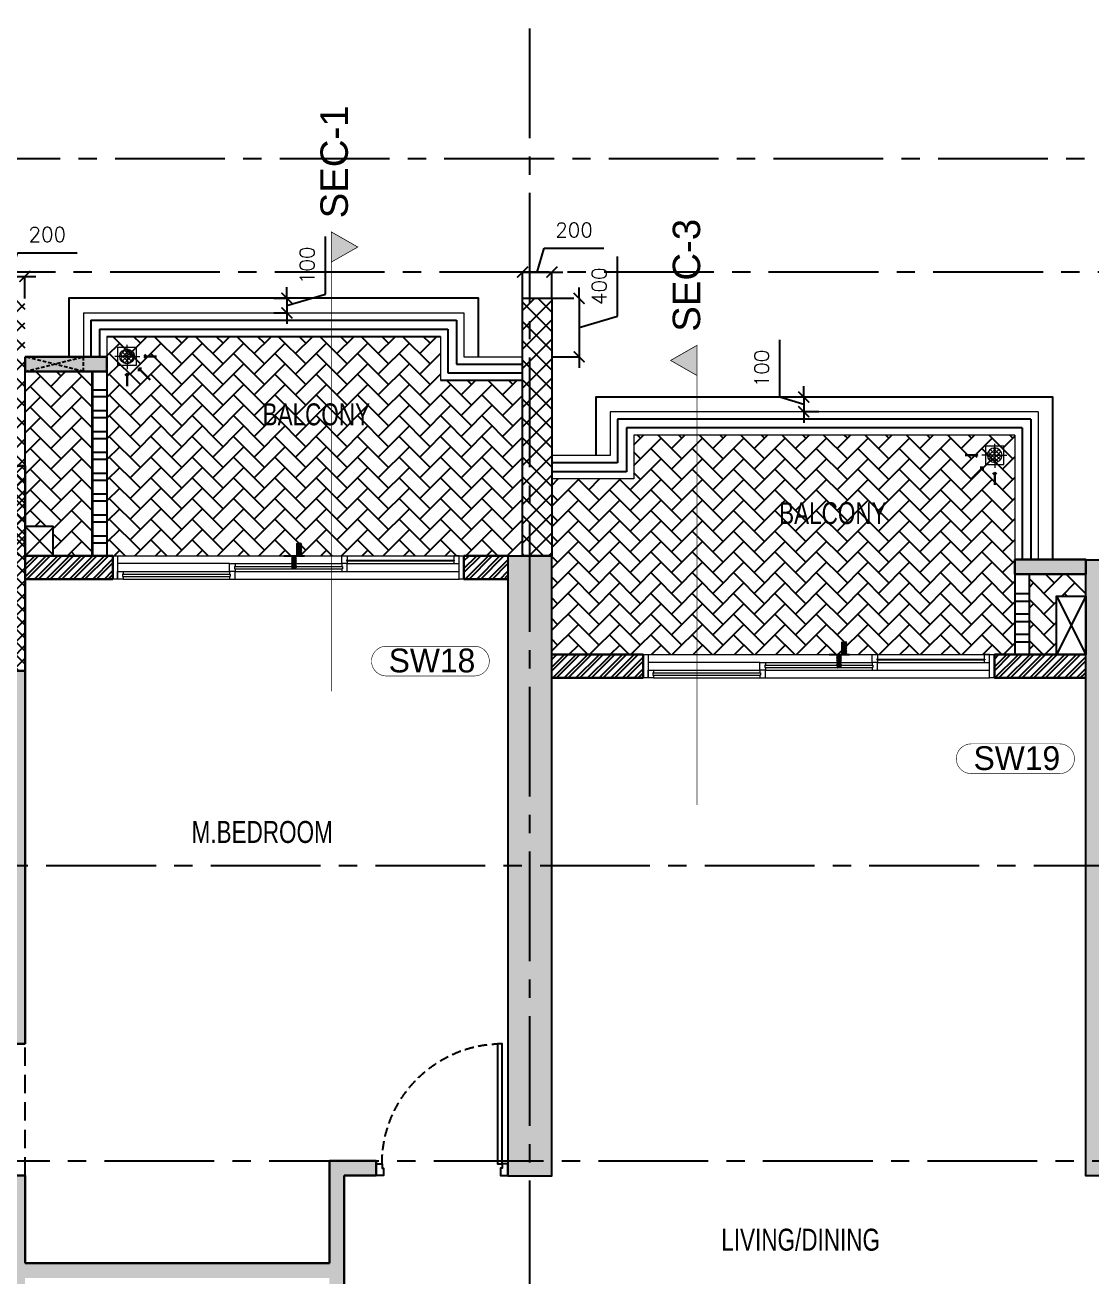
# Model space of a CAD drawing. Header units: millimetres. Extents: x 1181448 to 1317632, y -5734806 to -5633961.
# Drawn here: x 1186633 to 1193918, y -5714835 to -5706286 of the extents above; entities that cross this region are included whole.
import ezdxf

# ---------------------------------------------------------------- set-up
doc = ezdxf.new("R2010")
doc.units = ezdxf.units.MM
doc.header["$LTSCALE"] = 1000
doc.header["$MEASUREMENT"] = 0
for name, pattern in [('3BHK-A$1$AUDIT_D_120904163729-0', [0]), ('3BHK-A$1$HIDDEN', [0.375, 0.25, -0.125]), ('AUDIT_D_120904163729-0', [0]), ('T8(T9 IS SIMILAR) - TYPICAL FLOOR ELEVATION$1$AUDIT_D_120904163729-0', [0]), ('T8(T9 IS SIMILAR) - TYPICAL FLOOR ELEVATION$1$HIDDEN', [0.375, 0.25, -0.125]), ('T8_PROFILE SECTIONS$0$HIDDEN', [0.375, 0.25, -0.125]), ('T8_PROFILE SECTIONS$0$PHANTOM2', [1.25, 0.625, -0.125, 0.125, -0.125, 0.125, -0.125]), ('T8_REFUGE COLUMNS$0$CENTER2', [1.125, 0.75, -0.125, 0.125, -0.125])]:
    doc.linetypes.add(name, pattern=pattern)
doc.layers.get('0').update_dxf_attribs({"linetype": 'AUDIT_D_120904163729-0'})
for name, color, linetype in [('3BHK-A$0$A-DOOR-FULL', 2, 'Continuous'), ('3BHK-A$0$a-tile drop', 3, 'Continuous'), ('3BHK-A$0$APT PLANS-typ$0$TILEDROP', 3, 'Continuous'), ('3BHK-A$1$$1$CUT-OUT', 49, 'Continuous'), ('3BHK-A$1$A-DECK SUNK 125', 8, 'Continuous'), ('3BHK-A$1$A-Elev Feature-Chajja', 13, 'Continuous'), ('3BHK-A$1$A-HATCH -160', 251, '3BHK-A$1$AUDIT_D_120904163729-0'), ('3BHK-A$1$CUT-OUT', 49, 'Continuous'), ('3BHK-A$1$ELE 1', 1, 'Continuous'), ('A_dim', 1, 'Continuous'), ('T8(T9 IS SIMILAR) - REFUGE FLOOR$1$A_rail', 253, 'Continuous'), ('T8(T9 IS SIMILAR) - TYPICAL FLOOR ELEVATION$0$A-DIM', 1, 'T8(T9 IS SIMILAR) - TYPICAL FLOOR ELEVATION$1$AUDIT_D_120904163729-0'), ('T8(T9 IS SIMILAR) - TYPICAL FLOOR ELEVATION$1$A-WALL HATCH', 252, 'T8(T9 IS SIMILAR) - TYPICAL FLOOR ELEVATION$1$AUDIT_D_120904163729-0'), ('T8(T9 IS SIMILAR) - TYPICAL FLOOR ELEVATION$1$A-WALL-FEATURES', 6, 'T8(T9 IS SIMILAR) - TYPICAL FLOOR ELEVATION$1$AUDIT_D_120904163729-0'), ('T8_PROFILE SECTIONS$0$A-PROFILE SECTIONS', 81, 'T8_PROFILE SECTIONS$0$PHANTOM2'), ('T8_REFUGE COLUMNS$0$A-CENTERLINE', 193, 'T8_REFUGE COLUMNS$0$CENTER2'), ('T8_REFUGE COLUMNS$1$A-RCC COLS', 3, 'Continuous')]:
    doc.layers.add(name, color=color, linetype=linetype)
for name, color, linetype, lineweight in [('3BHK-A$0$a-Text', 4, 'Continuous', 0), ('3BHK-A$1$a-TOI-fixtures', 251, 'Continuous', 0), ('3BHK-A$1$A-WALL- 160', 6, 'Continuous', 30), ('3BHK-A$1$D&W', 8, 'Continuous', 25), ('3BHK-A$1$Ele', 8, 'Continuous', 15), ('3BHK-A$1$Window', 4, 'Continuous', 20), ('T8(T9 IS SIMILAR) - REFUGE FLOOR$0$D&W', 8, 'Continuous', 25), ('T8_REFUGE COLUMNS$0$A-COLUMN NO size reduce', 81, 'Continuous', 25)]:
    doc.layers.add(name, color=color, linetype=linetype, lineweight=lineweight)
doc.layers.add('T8_REFUGE COLUMNS$0$COL-HATCH', color=7, linetype='Continuous', lineweight=25, true_color=0xa3a3a3)
doc.styles.add('3BHK-A$0$ARIAL ARROW', font='swisscl.ttf')
doc.styles.add('3BHK-A$0$Romans 1', font='romans.shx', dxfattribs={"height": 100})
doc.styles.add('T8(T9 IS SIMILAR) - TYPICAL FLOOR ELEVATION$0$Romans 1', font='romans.shx', dxfattribs={"height": 100})
doc.styles.add('T8_PROFILE SECTIONS$0$arial', font='sanss___.ttf')
doc.styles.add('T8_REFUGE COLUMNS$0$STANDARD', font='GOTHIC.TTF')
doc.dimstyles.new('3BHK-A$0$ALPINE S', dxfattribs={"dimscale": 0, "dimtxt": 100, "dimasz": 75, "dimexe": 0, "dimexo": 0, "dimgap": 75, "dimtad": 1, "dimdec": 0, "dimzin": 0, "dimdsep": 46, "dimtxsty": '3BHK-A$0$Romans 1', "dimblk": '3BHK-A$0$_ArchTick', "dimcen": 0.09, "dimclrd": 256, "dimclre": 256, "dimclrt": 7, "dimadec": 0, "dimazin": 0, "dimtfac": 1, "dimtdec": 0, "dimtofl": 0, "dimtmove": 1, "dimatfit": 0, "dimldrblk": '3BHK-A$0$_Open90', "dimfxl": 1, "dimtolj": 1, "dimtzin": 0, "dimarcsym": 0})
doc.dimstyles.new('T8(T9 IS SIMILAR) - TYPICAL FLOOR ELEVATION$0$ALPINE S', dxfattribs={"dimscale": 0, "dimtxt": 100, "dimasz": 75, "dimexe": 0, "dimexo": 0, "dimgap": 75, "dimtad": 1, "dimdec": 0, "dimzin": 0, "dimdsep": 46, "dimtxsty": 'T8(T9 IS SIMILAR) - TYPICAL FLOOR ELEVATION$0$Romans 1', "dimblk": 'T8(T9 IS SIMILAR) - TYPICAL FLOOR ELEVATION$0$_ArchTick', "dimcen": 0.09, "dimclrd": 256, "dimclre": 256, "dimclrt": 7, "dimadec": 0, "dimazin": 0, "dimtfac": 1, "dimtdec": 0, "dimtofl": 0, "dimtmove": 1, "dimatfit": 0, "dimldrblk": 'T8(T9 IS SIMILAR) - TYPICAL FLOOR ELEVATION$0$_Open90', "dimfxl": 1, "dimtolj": 1, "dimtzin": 0, "dimarcsym": 0})
pattern_1 = [(45, (-0.65, 1285.594), (-39.77475644, 39.77475644), []), (45, (25.864, 1285.594), (-39.77475644, 39.77475644), [])]

# ---------------------------------------------------------------- blocks, each defined once
blk = doc.blocks.new('T8_REFUGE COLUMNS')
at = {"layer": 'T8_REFUGE COLUMNS$0$COL-HATCH', "linetype": 'ByBlock'}
h = blk.add_hatch(color=256, dxfattribs=at)
h.dxf.hatch_style = 1
h.paths.add_polyline_path([(1189932.1, -5714149.9), (1190232.1, -5714149.9), (1190232.1, -5709914.9), (1189932.1, -5709914.9)])
h = blk.add_hatch(color=256, dxfattribs=at)
h.dxf.hatch_style = 1
h.paths.add_polyline_path([(1194132.1, -5714149.9), (1193882.1, -5714149.9), (1193882.1, -5709939.9), (1194132.1, -5709939.9)])
at = {"layer": 'T8_REFUGE COLUMNS$0$A-CENTERLINE'}
for p, q in [((1190082.1, -5720558.8), (1190082.1, -5698299.6)), ((1217248.2, -5707199.9), (1182156.9, -5707199.9)), ((1217215, -5707974.9), (1182156.9, -5707974.9)), ((1223527.8, -5712032.4), (1182137.1, -5712032.4)), ((1229551.2, -5714049.9), (1182156.9, -5714049.9))]:
    blk.add_line(p, q, dxfattribs=at)
at = {"layer": 'T8_REFUGE COLUMNS$0$A-COLUMN NO size reduce', "linetype": 'ByBlock', "const_width": 3.9}
for points in [[(1189101.9, -5710734.5, -1), (1189101.9, -5710531.4), (1189704.3, -5710531.4, -1), (1189704.3, -5710734.5)], [(1193099.2, -5711402, -1), (1193099.2, -5711198.8), (1193703.3, -5711198.8, -1), (1193703.3, -5711402)]]:
    blk.add_lwpolyline(points, format="xyb", close=True, dxfattribs=at)
at = {"layer": 'T8_REFUGE COLUMNS$1$A-RCC COLS', "linetype": 'ByBlock'}
for points in [[(1189932.1, -5714149.9), (1190232.1, -5714149.9), (1190232.1, -5709914.9), (1189932.1, -5709914.9)], [(1194132.1, -5714149.9), (1193882.1, -5714149.9), (1193882.1, -5709939.9), (1194132.1, -5709939.9)]]:
    blk.add_lwpolyline(points, close=True, dxfattribs=at)
at = {"layer": 'T8_REFUGE COLUMNS$0$A-COLUMN NO size reduce', "linetype": 'ByBlock', "char_height": 162.5, "attachment_point": 1, "style": 'T8_REFUGE COLUMNS$0$STANDARD'}
for s, insert in [('SW18', (1189118.1, -5710547.6)), ('SW19', (1193115.5, -5711215))]:
    blk.add_mtext_dynamic_manual_height_columns(s, width=444.685, gutter_width=500, heights=[0], dxfattribs=dict(at, insert=insert))
blk = doc.blocks.new('*U456')
for points in [[(0, 0), (0, 820), (30, 820), (30, 0)], [(-40, 0), (0, 0), (0, -30), (10, -30), (10, -80), (-40, -80)], [(860, 0), (820, 0), (820, -30), (810, -30), (810, -80), (860, -80)]]:
    blk.add_lwpolyline(points, close=True)
at = {"color": 0, "linetype": 'ByBlock', "ltscale": 0.25}
blk.add_arc((-1.2, -0.5), 821.2, 0.03474, 87.62699, dxfattribs=at)
blk = doc.blocks.new('3BHK-A$1$2400')
at = {"layer": '3BHK-A$1$Window', "color": 1, "lineweight": 13}
for p, q in [((1151176.5, -5692111.9), (1148842.5, -5692111.9)), ((1149607.5, -5692111.9), (1148880, -5692111.9)), ((1149607.5, -5692165.3), (1148880, -5692165.3)), ((1150373.7, -5692165.3), (1149645, -5692165.3)), ((1150411.2, -5692165.3), (1151176.5, -5692165.3)), ((1149607.5, -5692218.6), (1148842.5, -5692218.6)), ((1150373.7, -5692218.6), (1149645, -5692218.6)), ((1151139, -5692218.6), (1150411.2, -5692218.6)), ((1150373.7, -5692271.9), (1148842.5, -5692271.9)), ((1151139, -5692271.9), (1150411.2, -5692271.9))]:
    blk.add_line(p, q, dxfattribs=at)
at = {"layer": '3BHK-A$1$Window', "color": 5, "lineweight": 13}
for p, q in [((1149607.5, -5692142.2), (1148880, -5692142.2)), ((1149607.5, -5692146.7), (1148880, -5692146.7)), ((1150373.7, -5692183.8), (1149645, -5692183.8)), ((1150373.7, -5692200), (1149645, -5692200)), ((1151139, -5692237.2), (1150411.2, -5692237.2)), ((1151139, -5692253.3), (1150411.2, -5692253.3))]:
    blk.add_line(p, q, dxfattribs=at)
at = {"layer": '3BHK-A$1$Window', "color": 4, "lineweight": 13}
for points in [[(1148842.5, -5692111.9), (1148809.5, -5692111.9), (1148809.5, -5692271.9), (1148842.5, -5692271.9)], [(1148880, -5692146.7), (1148880, -5692165.3), (1148842.5, -5692165.3), (1148842.5, -5692111.9), (1148880, -5692111.9), (1148880, -5692142.2), (1148875.5, -5692142.2), (1148875.5, -5692146.7)], [(1149607.5, -5692146.7), (1149607.5, -5692165.3), (1149645, -5692165.3), (1149645, -5692111.9), (1149607.5, -5692111.9), (1149607.5, -5692142.2), (1149612, -5692142.2), (1149612, -5692146.7)], [(1149645, -5692200), (1149645, -5692218.6), (1149607.5, -5692218.6), (1149607.5, -5692165.3), (1149645, -5692165.3), (1149645, -5692183.8), (1149640.5, -5692183.8), (1149640.5, -5692200)], [(1150373.7, -5692200), (1150373.7, -5692218.6), (1150411.2, -5692218.6), (1150411.2, -5692165.3), (1150373.7, -5692165.3), (1150373.7, -5692183.8), (1150378.2, -5692183.8), (1150378.2, -5692200)], [(1151209.5, -5692111.9), (1151176.5, -5692111.9), (1151176.5, -5692271.9), (1151209.5, -5692271.9)], [(1150411.2, -5692253.3), (1150411.2, -5692271.9), (1150373.7, -5692271.9), (1150373.7, -5692218.6), (1150411.2, -5692218.6), (1150411.2, -5692237.2), (1150406.7, -5692237.2), (1150406.7, -5692253.3)], [(1151139, -5692253.3), (1151139, -5692271.9), (1151176.5, -5692271.9), (1151176.5, -5692218.6), (1151139, -5692218.6), (1151139, -5692237.2), (1151143.5, -5692237.2), (1151143.5, -5692253.3)]]:
    blk.add_lwpolyline(points, close=True, dxfattribs=at)
blk = doc.blocks.new('3BHK-A$0$TILE DROP -x')
at = {"layer": '3BHK-A$0$APT PLANS-typ$0$TILEDROP'}
h = blk.add_hatch(dxfattribs=at)
h.set_pattern_fill('ACET-2D-ANSI31', color=8, scale=90, angle=90, style=0)
h.set_pattern_definition([(135, (-851695.914, 5365039.183), (-7.954951288, -7.954951288), [])])
h.paths.add_polyline_path([(-58324, -19206), (-58324, -19024), (-58262, -19024), (-58262, -19206)])
edge = h.paths.add_edge_path()
edge.add_line((-58324, -19381), (-58394, -19381))
edge.add_line((-58324, -19206), (-58324, -19381))
edge.add_line((-58393, -19206), (-58324, -19206))
edge.add_line((-58393, -19381), (-58393, -19206))
at = {"layer": '3BHK-A$0$APT PLANS-typ$0$TILEDROP', "color": 1}
blk.add_line((-58154, -19206), (-58434, -19206), dxfattribs=at)
at = {"layer": '3BHK-A$0$APT PLANS-typ$0$TILEDROP', "color": 20, "const_width": 10}
for points in [[(-58262, -19206), (-58262, -19024)], [(-58324, -19381), (-58324, -19206)], [(-58324, -19206), (-58262, -19206)]]:
    blk.add_lwpolyline(points, dxfattribs=at)
blk = doc.blocks.new('3BHK-A$0$_ArchTick')
at = {"color": 0, "linetype": 'ByBlock', "const_width": 0.15}
blk.add_lwpolyline([(-0.5, -0.5), (0.5, 0.5)], dxfattribs=at)
blk = doc.blocks.new('3BHK-A$0$_Open90')
at = {"color": 0, "linetype": 'ByBlock', "lineweight": -2}
for p, q in [((0, 0), (-1, 0)), ((-0.5, 0.5), (0, 0)), ((0, 0), (-0.5, -0.5))]:
    blk.add_line(p, q, dxfattribs=at)
blk = doc.blocks.new('T8(T9 IS SIMILAR) - TYPICAL FLOOR ELEVATION$0$_ArchTick')
at = {"color": 0, "linetype": 'ByBlock', "const_width": 0.15}
blk.add_lwpolyline([(-0.5, -0.5), (0.5, 0.5)], dxfattribs=at)
blk = doc.blocks.new('*D2214')
at = {"layer": 'T8(T9 IS SIMILAR) - TYPICAL FLOOR ELEVATION$0$A-DIM', "lineweight": -2, "transparency": 16777216}
for p, q in [((1188685.5, -5708124.9), (1188685.5, -5707732)), ((1188423, -5708153.6), (1188423, -5708078.6)), ((1188423, -5708203.6), (1188685.5, -5708124.9)), ((1188423, -5708153.6), (1188423, -5708253.6)), ((1188423, -5708253.6), (1188423, -5708328.6))]:
    blk.add_line(p, q, dxfattribs=at)
at = {"layer": 'T8(T9 IS SIMILAR) - TYPICAL FLOOR ELEVATION$0$A-DIM', "linetype": 'T8(T9 IS SIMILAR) - TYPICAL FLOOR ELEVATION$1$HIDDEN', "lineweight": -2, "transparency": 16777216}
for p, q in [((1188332.4, -5708153.6), (1188423, -5708153.6)), ((1188332.4, -5708253.6), (1188423, -5708253.6))]:
    blk.add_line(p, q, dxfattribs=at)
at = {"layer": 'T8(T9 IS SIMILAR) - TYPICAL FLOOR ELEVATION$0$A-DIM', "linetype": 'ByBlock', "lineweight": -2, "transparency": 16777216, "xscale": 75, "yscale": 75, "zscale": 75}
for p, rotation in [((1188423, -5708153.6), 270), ((1188423, -5708253.6), 90)]:
    blk.add_blockref('T8(T9 IS SIMILAR) - TYPICAL FLOOR ELEVATION$0$_ArchTick', p, dxfattribs=dict(at, rotation=rotation))
at = {"layer": 'T8(T9 IS SIMILAR) - TYPICAL FLOOR ELEVATION$0$A-DIM', "color": 7, "linetype": 'ByBlock', "transparency": 16777216, "insert": (1188560.5, -5707928.4), "char_height": 100, "attachment_point": 5, "rotation": 90, "style": 'T8(T9 IS SIMILAR) - TYPICAL FLOOR ELEVATION$0$Romans 1'}
blk.add_mtext('\\A1;100', dxfattribs=at)
blk = doc.blocks.new('T8(T9 IS SIMILAR) - TYPICAL FLOOR ELEVATION$0$_Open90')
at = {"color": 0, "linetype": 'ByBlock', "lineweight": -2}
for p, q in [((0, 0), (-1, 0)), ((-0.5, 0.5), (0, 0)), ((0, 0), (-0.5, -0.5))]:
    blk.add_line(p, q, dxfattribs=at)
blk = doc.blocks.new('*D2215')
at = {"layer": 'T8(T9 IS SIMILAR) - TYPICAL FLOOR ELEVATION$0$A-DIM', "lineweight": -2, "transparency": 16777216}
for p, q in [((1190682.2, -5708275), (1190682.2, -5707867.8)), ((1190419.7, -5708153.8), (1190419.7, -5708078.8)), ((1190419.7, -5708153.8), (1190419.7, -5708553.7)), ((1190419.7, -5708353.7), (1190682.2, -5708275)), ((1190419.7, -5708553.7), (1190419.7, -5708628.7))]:
    blk.add_line(p, q, dxfattribs=at)
at = {"layer": 'T8(T9 IS SIMILAR) - TYPICAL FLOOR ELEVATION$0$A-DIM', "linetype": 'T8(T9 IS SIMILAR) - TYPICAL FLOOR ELEVATION$1$HIDDEN', "lineweight": -2, "transparency": 16777216}
for p, q in [((1190132.6, -5708153.8), (1190419.7, -5708153.8)), ((1190232.7, -5708553.7), (1190419.7, -5708553.7))]:
    blk.add_line(p, q, dxfattribs=at)
at = {"layer": 'T8(T9 IS SIMILAR) - TYPICAL FLOOR ELEVATION$0$A-DIM', "linetype": 'ByBlock', "lineweight": -2, "transparency": 16777216, "xscale": 75, "yscale": 75, "zscale": 75}
for p, rotation in [((1190419.7, -5708153.8), 270), ((1190419.7, -5708553.7), 90)]:
    blk.add_blockref('T8(T9 IS SIMILAR) - TYPICAL FLOOR ELEVATION$0$_ArchTick', p, dxfattribs=dict(at, rotation=rotation))
at = {"layer": 'T8(T9 IS SIMILAR) - TYPICAL FLOOR ELEVATION$0$A-DIM', "color": 7, "linetype": 'ByBlock', "transparency": 16777216, "insert": (1190557.2, -5708071.4), "char_height": 100, "attachment_point": 5, "rotation": 90, "style": 'T8(T9 IS SIMILAR) - TYPICAL FLOOR ELEVATION$0$Romans 1'}
blk.add_mtext('\\A1;400', dxfattribs=at)
blk = doc.blocks.new('*D2216')
at = {"layer": 'T8(T9 IS SIMILAR) - TYPICAL FLOOR ELEVATION$0$A-DIM', "lineweight": -2, "transparency": 16777216}
for p, q in [((1191792.1, -5708830), (1191792.1, -5708437.1)), ((1191954.6, -5708828.7), (1191954.6, -5708753.7)), ((1191954.6, -5708878.7), (1191792.1, -5708830)), ((1191954.6, -5708828.7), (1191954.6, -5708928.7)), ((1191954.6, -5708928.7), (1191954.6, -5709003.7))]:
    blk.add_line(p, q, dxfattribs=at)
at = {"layer": 'T8(T9 IS SIMILAR) - TYPICAL FLOOR ELEVATION$0$A-DIM', "linetype": 'T8(T9 IS SIMILAR) - TYPICAL FLOOR ELEVATION$1$HIDDEN', "lineweight": -2, "transparency": 16777216}
for p, q in [((1192057.3, -5708828.7), (1191954.6, -5708828.7)), ((1192057.3, -5708928.7), (1191954.6, -5708928.7))]:
    blk.add_line(p, q, dxfattribs=at)
at = {"layer": 'T8(T9 IS SIMILAR) - TYPICAL FLOOR ELEVATION$0$A-DIM', "linetype": 'ByBlock', "lineweight": -2, "transparency": 16777216, "xscale": 75, "yscale": 75, "zscale": 75}
for p, rotation in [((1191954.6, -5708828.7), 270), ((1191954.6, -5708928.7), 90)]:
    blk.add_blockref('T8(T9 IS SIMILAR) - TYPICAL FLOOR ELEVATION$0$_ArchTick', p, dxfattribs=dict(at, rotation=rotation))
at = {"layer": 'T8(T9 IS SIMILAR) - TYPICAL FLOOR ELEVATION$0$A-DIM', "color": 7, "linetype": 'ByBlock', "transparency": 16777216, "insert": (1191667.1, -5708633.6), "char_height": 100, "attachment_point": 5, "rotation": 90, "style": 'T8(T9 IS SIMILAR) - TYPICAL FLOOR ELEVATION$0$Romans 1'}
blk.add_mtext('\\A1;100', dxfattribs=at)
blk = doc.blocks.new('*D2253')
at = {"layer": 'T8(T9 IS SIMILAR) - TYPICAL FLOOR ELEVATION$0$A-DIM', "lineweight": -2, "transparency": 16777216}
for p, q in [((1186532.4, -5708004.5), (1186581.1, -5707842)), ((1186581.1, -5707842), (1186988.3, -5707842)), ((1186432.4, -5708004.5), (1186357.4, -5708004.5)), ((1186432.4, -5708004.5), (1186632.4, -5708004.5)), ((1186632.4, -5708004.5), (1186707.4, -5708004.5))]:
    blk.add_line(p, q, dxfattribs=at)
at = {"layer": 'T8(T9 IS SIMILAR) - TYPICAL FLOOR ELEVATION$0$A-DIM', "linetype": 'T8(T9 IS SIMILAR) - TYPICAL FLOOR ELEVATION$1$HIDDEN', "lineweight": -2, "transparency": 16777216}
for p, q in [((1186432.4, -5708154), (1186432.4, -5708004.5)), ((1186632.4, -5708154), (1186632.4, -5708004.5))]:
    blk.add_line(p, q, dxfattribs=at)
at = {"layer": 'T8(T9 IS SIMILAR) - TYPICAL FLOOR ELEVATION$0$A-DIM', "linetype": 'ByBlock', "lineweight": -2, "transparency": 16777216, "xscale": 75, "yscale": 75, "zscale": 75}
blk.add_blockref('T8(T9 IS SIMILAR) - TYPICAL FLOOR ELEVATION$0$_ArchTick', (1186432.4, -5708004.5), dxfattribs=at)
at = {"layer": 'T8(T9 IS SIMILAR) - TYPICAL FLOOR ELEVATION$0$A-DIM', "linetype": 'ByBlock', "lineweight": -2, "transparency": 16777216, "xscale": 75, "yscale": 75, "zscale": 75, "rotation": 180}
blk.add_blockref('T8(T9 IS SIMILAR) - TYPICAL FLOOR ELEVATION$0$_ArchTick', (1186632.4, -5708004.5), dxfattribs=at)
at = {"layer": 'T8(T9 IS SIMILAR) - TYPICAL FLOOR ELEVATION$0$A-DIM', "color": 7, "linetype": 'ByBlock', "transparency": 16777216, "insert": (1186784.7, -5707717), "char_height": 100, "attachment_point": 5, "style": 'T8(T9 IS SIMILAR) - TYPICAL FLOOR ELEVATION$0$Romans 1', "bg_fill": 3, "box_fill_scale": 1.25, "bg_fill_color": 256, "bg_fill_true_color": 13158600, "bg_fill_transparency": 0}
blk.add_mtext('\\A1;200', dxfattribs=at)
blk = doc.blocks.new('*D2254')
at = {"layer": 'T8(T9 IS SIMILAR) - TYPICAL FLOOR ELEVATION$0$A-DIM', "lineweight": -2, "transparency": 16777216}
for p, q in [((1190132.6, -5707974.3), (1190181.3, -5707811.8)), ((1190181.3, -5707811.8), (1190588.4, -5707811.8)), ((1190032.4, -5707974.3), (1189957.4, -5707974.3)), ((1190032.4, -5707974.3), (1190232.7, -5707974.3)), ((1190232.7, -5707974.3), (1190307.7, -5707974.3))]:
    blk.add_line(p, q, dxfattribs=at)
at = {"layer": 'T8(T9 IS SIMILAR) - TYPICAL FLOOR ELEVATION$0$A-DIM', "linetype": 'T8(T9 IS SIMILAR) - TYPICAL FLOOR ELEVATION$1$HIDDEN', "lineweight": -2, "transparency": 16777216}
for p, q in [((1190032.4, -5708153.8), (1190032.4, -5707974.3)), ((1190232.7, -5708153.8), (1190232.7, -5707974.3))]:
    blk.add_line(p, q, dxfattribs=at)
at = {"layer": 'T8(T9 IS SIMILAR) - TYPICAL FLOOR ELEVATION$0$A-DIM', "linetype": 'ByBlock', "lineweight": -2, "transparency": 16777216, "xscale": 75, "yscale": 75, "zscale": 75}
blk.add_blockref('T8(T9 IS SIMILAR) - TYPICAL FLOOR ELEVATION$0$_ArchTick', (1190032.4, -5707974.3), dxfattribs=at)
at = {"layer": 'T8(T9 IS SIMILAR) - TYPICAL FLOOR ELEVATION$0$A-DIM', "linetype": 'ByBlock', "lineweight": -2, "transparency": 16777216, "xscale": 75, "yscale": 75, "zscale": 75, "rotation": 180}
blk.add_blockref('T8(T9 IS SIMILAR) - TYPICAL FLOOR ELEVATION$0$_ArchTick', (1190232.7, -5707974.3), dxfattribs=at)
at = {"layer": 'T8(T9 IS SIMILAR) - TYPICAL FLOOR ELEVATION$0$A-DIM', "color": 7, "linetype": 'ByBlock', "transparency": 16777216, "insert": (1190384.9, -5707686.8), "char_height": 100, "attachment_point": 5, "style": 'T8(T9 IS SIMILAR) - TYPICAL FLOOR ELEVATION$0$Romans 1', "bg_fill": 3, "box_fill_scale": 1.25, "bg_fill_color": 256, "bg_fill_true_color": 13158600, "bg_fill_transparency": 0}
blk.add_mtext('\\A1;200', dxfattribs=at)
blk = doc.blocks.new('T8_PROFILE SECTIONS$0$MH')
at = {"layer": 'T8_PROFILE SECTIONS$0$A-PROFILE SECTIONS', "linetype": 'T8_PROFILE SECTIONS$0$HIDDEN', "ltscale": 2}
h = blk.add_hatch(color=256, dxfattribs=at)
h.dxf.hatch_style = 1
h.paths.add_polyline_path([(1140339.1, -5697424.8), (1140519.9, -5697528.1), (1140339.1, -5697631.3)])
at = {"layer": 'T8_PROFILE SECTIONS$0$A-PROFILE SECTIONS', "linetype": 'T8_PROFILE SECTIONS$0$HIDDEN', "ltscale": 2, "const_width": 5}
blk.add_lwpolyline([(1140339.1, -5697424.8), (1140339.1, -5697424.8), (1140519.9, -5697528.1), (1140339.1, -5697631.3)], close=True, dxfattribs=at)
blk.add_lwpolyline([(1140339.1, -5697424.8), (1140339.1, -5700565.7)], dxfattribs=at)
blk = doc.blocks.new('PROFILE SECTION LINE T9')
at = {"layer": 'T8_PROFILE SECTIONS$0$A-PROFILE SECTIONS', "linetype": 'ByBlock'}
blk.add_blockref('T8_PROFILE SECTIONS$0$MH', (-1137331.3, 5701340.8, 0), dxfattribs=at)
at = {"layer": 'T8_PROFILE SECTIONS$0$A-PROFILE SECTIONS', "linetype": 'ByBlock', "xscale": -1}
blk.add_blockref('T8_PROFILE SECTIONS$0$MH', (1145846.2, 5700565.7), dxfattribs=at)
at = {"layer": 'T8_PROFILE SECTIONS$0$A-PROFILE SECTIONS', "linetype": 'ByBlock', "char_height": 187.5, "attachment_point": 1, "rotation": 90, "style": 'T8_PROFILE SECTIONS$0$arial'}
for s, insert in [('SEC-1', (2933.4, 4008.7, 0)), ('SEC-3', (5341.2, 3233.7))]:
    blk.add_mtext_dynamic_manual_height_columns(s, width=301.334, gutter_width=500, heights=[0], dxfattribs=dict(at, insert=insert))
blk = doc.blocks.new('3BHK-A$0$A$C1DA736AB')
at = {"layer": '3BHK-A$1$a-TOI-fixtures', "linetype": 'ByBlock'}
for points in [[(117, 0.4, 0), (202.3, 0.4, 0)], [(81.7, -82.8, 0), (158.2, -159.9, 0)], [(0.4, -117, 0), (0.4, -202.3, 0)]]:
    blk.add_leader(points, dimstyle='3BHK-A$0$ALPINE S', override={"dimscale": 1, "dimasz": 25, "dimtad": 0, "dimfxl": 5, "dimtfill": 1, "dimarcsym": 1}, dxfattribs=at)
blk = doc.blocks.new('3BHK-A$0$Type-A-First Floor Plan-bottom-up$0$FLOOR TRAP-flat-6')
at = {"layer": '3BHK-A$1$a-TOI-fixtures'}
h = blk.add_hatch(dxfattribs=at)
h.set_pattern_fill('ACET-2D-_USER', color=256, scale=20, angle=45, style=0, double=1, pattern_type=0)
h.set_pattern_definition([(45, (-789896.981, 5385770.066), (-14.142135624, 14.142135624), []), (135, (-789896.981, 5385770.066), (-14.142135624, -14.142135624), [])])
edge = h.paths.add_edge_path()
edge.add_arc((150, 150), 50, 0, 360)
for q in [(150, 228.6), (67.6, 150), (237.4, 150), (150, 63.6)]:
    blk.add_line((150, 150), q, dxfattribs=at)
blk.add_lwpolyline([(87.5, 212.5), (212.5, 212.5), (212.5, 87.5), (87.5, 87.5)], close=True, dxfattribs=at)
blk.add_circle((150, 150), 50, dxfattribs=at)
at = {"layer": '3BHK-A$1$A-WALL- 160', "linetype": 'ByBlock'}
blk.add_blockref('3BHK-A$0$A$C1DA736AB', (149.6, 149.6, 0), dxfattribs=at)
blk = doc.blocks.new('3BHK-A')
at = {"layer": '3BHK-A$1$A-DECK SUNK 125'}
h = blk.add_hatch(dxfattribs=at)
h.set_pattern_fill('AR-HBONE', color=256, scale=25)
h.set_pattern_definition([(45, (25997.86, -10382.14), (1e-14, 141.4213562), [300, -100]), (135, (26068.57, -10311.43), (1e-14, 141.4213562), [300, -100])])
h.paths.add_polyline_path([(1187192.4, -5708413.7), (1189472.4, -5708413.6), (1189472.4, -5708714), (1190032.4, -5708714), (1190032.4, -5709913.5), (1187192.3, -5709913.5)])
h = blk.add_hatch(dxfattribs=at)
h.set_pattern_fill('AR-HBONE', color=256, scale=25)
edge = h.paths.add_edge_path(flags=17)
edge.add_arc((1186782.7, -5709763.7), 13, 0, 360)
h.paths.add_polyline_path([(1187092.7, -5709913.7), (1186832.7, -5709913.7), (1186832.7, -5709713.7), (1186632.7, -5709713.7), (1186632.7, -5708653.7), (1187092.7, -5708653.7)])
h = blk.add_hatch(dxfattribs=at)
h.set_pattern_fill('AR-HBONE', color=256, scale=25)
h.paths.add_polyline_path([(1193397.4, -5709088.5), (1190792.7, -5709088.7), (1190792.7, -5709388.5), (1190232.7, -5709388.5), (1190232.7, -5710588.5), (1193397.4, -5710588.5)])
h.paths.add_polyline_path([(1193497.4, -5710588.5), (1193497.3, -5710038.5), (1193882.3, -5710038.5), (1193882.3, -5710188.5), (1193682.6, -5710188.5), (1193682.6, -5710588.5)])
at = {"layer": '3BHK-A$1$A-HATCH -160', "linetype": 'ByBlock'}
h = blk.add_hatch(dxfattribs=at)
h.set_pattern_fill('ZIGZAG', color=256, scale=250)
h.set_pattern_definition([(9e-15, (1e-08, 0), (31.25, 31.25), [31.25, -31.25]), (90, (31.25, 0), (-31.25, 31.25), [31.25, -31.25])])
h.paths.add_polyline_path([(1185182.8, -5714749.5), (1186532.7, -5714749.5), (1186532.7, -5714149.5), (1186632.7, -5714149.5), (1186632.7, -5714749.5), (1188712.7, -5714749.5), (1188712.7, -5714049.5), (1189032.5, -5714049.5), (1189032.5, -5714149.5), (1188812.7, -5714149.5), (1188812.7, -5715449.5), (1189032.5, -5715449.5), (1189032.5, -5715549.5), (1188712.7, -5715549.5), (1188712.7, -5714849.5), (1186632.7, -5714849.5), (1186632.7, -5715664.5), (1186532.7, -5715664.5), (1186532.7, -5714849.5), (1185182.8, -5714849.5)])
h.paths.add_polyline_path([(1185182.8, -5713249.5), (1185782.7, -5713249.5), (1185782.7, -5713149.5), (1185182.8, -5713149.5)])
h.paths.add_polyline_path([(1186532.7, -5710699.5), (1186632.7, -5710699.5), (1186632.7, -5713249.5), (1186532.7, -5713249.5)])
h.paths.add_polyline_path([(1186532.7, -5717399.5), (1186632.7, -5717399.5), (1186632.7, -5716414.5), (1186532.7, -5716414.5)])
h.paths.add_polyline_path([(1194902.2, -5715375), (1194082.3, -5715375), (1194082.3, -5715475), (1194902.2, -5715475)])
h.paths.add_polyline_path([(1195782.2, -5715375), (1196682.2, -5715375), (1196682.2, -5715475), (1195782.2, -5715475)])
h.paths.add_polyline_path([(1194132.5, -5714149.9), (1196532.4, -5714149.9), (1196532.4, -5714049.9), (1194132.5, -5714049.9)])
h.paths.add_polyline_path([(1197432.4, -5711800.2), (1197532.4, -5711800.2), (1197532.4, -5714149.9), (1197432.4, -5714149.9)])
h.paths.add_polyline_path([(1198282.4, -5714149.9), (1198958.7, -5714149.9), (1198958.7, -5714049.9), (1198282.4, -5714049.9)])
h.paths.add_polyline_path([(1196871.9, -5720208.6), (1196082.2, -5720209.7), (1196082.3, -5720109.7), (1196082.2, -5720109.7), (1196182.2, -5720109.7), (1196871.9, -5720108.6)])
h.paths.add_polyline_path([(1193397.2, -5709939.9), (1193882.3, -5709939.6), (1193882.3, -5710040.1), (1193397.3, -5710040.1)])
h.paths.add_polyline_path([(1186632.7, -5708554.7), (1187192.3, -5708554.8), (1187192.3, -5708654.7), (1186632.7, -5708654.7)])
h.paths.add_polyline_path([(1194182.3, -5715724), (1194082.3, -5715724), (1194082.3, -5715474), (1194182.3, -5715474)])
h = blk.add_hatch(dxfattribs=at)
h.set_pattern_fill('ANSI37', color=256, scale=500)
h.set_pattern_definition([(45, (-0.65, 1286.84), (-44.1941738, 44.1941738), []), (135, (-0.65, 1286.84), (-44.1941738, -44.1941738), [])])
h.paths.add_polyline_path([(1186432.8, -5709298.6), (1186632.7, -5709298.6), (1186632.7, -5710698.5), (1186432.9, -5710698.5)])
h = blk.add_hatch(dxfattribs=at)
h.set_pattern_fill('ANSI32', color=256, scale=150)
h.set_pattern_definition(pattern_1)
h.paths.add_polyline_path([(1186632.7, -5710074.9), (1187232.7, -5710074.9), (1187232.7, -5709914.9), (1186632.7, -5709914.9)])
h = blk.add_hatch(dxfattribs=at)
h.set_pattern_fill('ANSI32', color=256, scale=150)
h.set_pattern_definition(pattern_1)
h.paths.add_polyline_path([(1189632.7, -5710074.9), (1189932.8, -5710074.8), (1189932.8, -5709914.7), (1189632.7, -5709914.9)])
h = blk.add_hatch(dxfattribs=at)
h.set_pattern_fill('ANSI32', color=256, scale=150)
h.set_pattern_definition(pattern_1)
h.paths.add_polyline_path([(1190232.7, -5710589.8), (1190857.5, -5710589.8), (1190857.5, -5710749.8), (1190232.7, -5710749.8)])
h = blk.add_hatch(dxfattribs=at)
h.set_pattern_fill('ANSI32', color=256, scale=150)
h.set_pattern_definition(pattern_1)
h.paths.add_polyline_path([(1193257.5, -5710589.8), (1193882.6, -5710590), (1193882.6, -5710749.9), (1193257.5, -5710749.8)])
at = {"color": 5, "linetype": '3BHK-A$1$HIDDEN', "ltscale": 0.1}
for p, q in [((1187032.4, -5708653.7, 0.6), (1186632.7, -5708553.7, 0.6)), ((1186632.7, -5708653.7), (1187032.4, -5708553.7, 0.6))]:
    blk.add_line(p, q, dxfattribs=at)
at = {"color": 5, "linetype": '3BHK-A$1$HIDDEN', "ltscale": 0.1, "elevation": 0.6}
blk.add_lwpolyline([(1187032.4, -5708553.7), (1186632.7, -5708553.7), (1186632.7, -5708653.7), (1187032.4, -5708653.7)], close=True, dxfattribs=at)
at = {"layer": '3BHK-A$1$$1$CUT-OUT', "elevation": 0}
for points in [[(1187192.3, -5708653.7), (1187192.3, -5709913.7), (1187092.3, -5709913.6), (1187092.4, -5708653.7)], [(1193497.4, -5710588.5), (1193497.3, -5710038.5), (1193397.3, -5710038.5), (1193397.4, -5710588.5)]]:
    blk.add_lwpolyline(points, close=True, dxfattribs=at)
blk.add_lwpolyline([(1187092.3, -5709913.7), (1187092.4, -5708653.7)], dxfattribs=at)
at = {"layer": '3BHK-A$1$A-Elev Feature-Chajja', "color": 4, "elevation": 0}
for points in [[(1187192.3, -5708828.1), (1187092.3, -5708828.1), (1187092.3, -5708778.1), (1187192.3, -5708778.1)], [(1187192.3, -5708970.7), (1187092.3, -5708970.7), (1187092.3, -5708920.7), (1187192.3, -5708920.7)], [(1187192.3, -5709113.2), (1187092.3, -5709113.2), (1187092.3, -5709063.2), (1187192.3, -5709063.2)], [(1187192.3, -5709255.8), (1187092.3, -5709255.8), (1187092.3, -5709205.8), (1187192.3, -5709205.8)], [(1187192.3, -5709398.4), (1187092.3, -5709398.4), (1187092.3, -5709348.4), (1187192.3, -5709348.4)], [(1187192.3, -5709540.9), (1187092.3, -5709540.9), (1187092.3, -5709491), (1187192.3, -5709491)], [(1187192.3, -5709683.5), (1187092.3, -5709683.5), (1187092.3, -5709633.5), (1187192.3, -5709633.5)], [(1187192.3, -5709826.1), (1187092.3, -5709826.1), (1187092.3, -5709776.1), (1187192.3, -5709776.1)], [(1193497.3, -5710174.2), (1193397.3, -5710174.2), (1193397.3, -5710224.2), (1193497.3, -5710224.2)], [(1193497.3, -5710313.3), (1193397.3, -5710313.3), (1193397.3, -5710363.3), (1193497.3, -5710363.3)], [(1193497.3, -5710452.4), (1193397.3, -5710452.4), (1193397.3, -5710502.4), (1193497.3, -5710502.4)]]:
    blk.add_lwpolyline(points, close=True, dxfattribs=at)
at = {"layer": '3BHK-A$1$A-WALL- 160', "linetype": 'ByBlock'}
for p, q in [((1186632.7, -5709298.6), (1186432.7, -5709298.6)), ((1186632.7, -5710698.5), (1186632.7, -5709298.6)), ((1187232.7, -5709914.1, 0), (1187232.7, -5710073.7, 0)), ((1189632.7, -5709913.6, 0), (1189932.8, -5709913.5, 0)), ((1189632.7, -5709913.6, 0), (1189632.7, -5710073.6, 0)), ((1187232.7, -5710073.7, 0), (1186632.7, -5710073.7, 0)), ((1189632.7, -5710073.6, 0), (1189932.8, -5710073.5, 0)), ((1190857.5, -5710588.5, 0), (1190232.7, -5710588.5, 0)), ((1190857.5, -5710588.5, 0), (1190857.5, -5710748.5, 0)), ((1193257.5, -5710588.5, 0), (1193257.5, -5710748.5, 0)), ((1186632.7, -5710698.5, 0), (1186132.8, -5710698.5, 0)), ((1186632.7, -5713248.5, 0), (1186632.7, -5710698.5, 0)), ((1190857.5, -5710748.5, 0), (1190232.7, -5710748.5, 0)), ((1193257.5, -5710748.5, 0), (1193882.6, -5710748.5, 0)), ((1186632.7, -5713248.5, 0), (1186532.7, -5713248.5, 0)), ((1188712.7, -5714748.5, 0), (1188712.7, -5714048.5, 0)), ((1188712.7, -5714048.5, 0), (1189032.5, -5714048.5, 0)), ((1189032.5, -5714148.5, 0), (1189032.5, -5714048.5, 0)), ((1186632.7, -5714148.5, 0), (1186532.7, -5714148.5, 0)), ((1186632.7, -5714148.5, 0), (1186632.7, -5714748.5, 0)), ((1188812.7, -5715448.5, 0), (1188812.7, -5714148.5, 0)), ((1188812.7, -5714148.5, 0), (1189032.5, -5714148.5, 0)), ((1188712.7, -5714748.5, 0), (1186632.7, -5714748.5, 0))]:
    blk.add_line(p, q, dxfattribs=at)
blk.add_lwpolyline([(1186632.7, -5708553.6), (1187192.3, -5708553.7), (1187192.3, -5708653.7), (1186632.7, -5708653.7)], close=True, dxfattribs=at)
at = {"layer": '3BHK-A$1$A-WALL- 160', "linetype": 'ByBlock', "elevation": 0}
for points in [[(1187232.7, -5709913.7), (1186632.8, -5709913.7)], [(1193257.5, -5710588.5), (1193882.6, -5710588.5)]]:
    blk.add_lwpolyline(points, dxfattribs=at)
blk.add_lwpolyline([(1193397.4, -5709938.5), (1193882.3, -5709938.5), (1193882.3, -5710038.5), (1193397.3, -5710038.5)], close=True, dxfattribs=at)
at = {"layer": '3BHK-A$1$CUT-OUT'}
for p, q in [((1193882.3, -5710188.5, 0), (1193682.6, -5710588.5, 0)), ((1193682.6, -5710188.5, 0), (1193882.6, -5710588.5, 0))]:
    blk.add_line(p, q, dxfattribs=at)
blk.add_lwpolyline([(1187092.7, -5709913.7), (1186824.7, -5709913.7), (1186824.7, -5709713.7), (1186632.7, -5709713.7), (1186632.7, -5708653.7), (1187092.7, -5708653.7)], close=True, dxfattribs=at)
at = {"layer": '3BHK-A$1$CUT-OUT', "linetype": 'ByBlock', "elevation": 0.6}
blk.add_lwpolyline([(1186632.7, -5709913.7), (1186832.7, -5709713.7)], dxfattribs=at)
at = {"layer": '3BHK-A$1$CUT-OUT', "linetype": 'ByBlock'}
blk.add_lwpolyline([(1186632.7, -5709713.7), (1186832.7, -5709913.7)], dxfattribs=at)
at = {"layer": '3BHK-A$1$CUT-OUT', "elevation": 0}
blk.add_lwpolyline([(1193882.6, -5710588.5), (1193682.6, -5710588.5), (1193682.6, -5710188.5), (1193882.6, -5710188.5)], close=True, dxfattribs=at)
at = {"layer": '3BHK-A$1$CUT-OUT', "linetype": '3BHK-A$1$HIDDEN', "ltscale": 0.5, "elevation": 0}
blk.add_lwpolyline([(1186532.7, -5714148.5), (1186632.7, -5714148.5), (1186632.7, -5713248.5), (1186532.7, -5713248.5)], close=True, dxfattribs=at)
at = {"layer": '3BHK-A$1$D&W', "linetype": 'ByBlock'}
for p, q in [((1187192.4, -5708413.7, 0), (1189472.4, -5708413.7, 0)), ((1189472.4, -5708713.7, 0), (1190032.4, -5708713.7, 0))]:
    blk.add_line(p, q, dxfattribs=at)
at = {"layer": '3BHK-A$1$Ele'}
for p, q in [((1187032.4, -5708253.7, 0), (1189632.4, -5708253.7, 0)), ((1187032.4, -5708253.7, 0), (1187032.4, -5708553.7, 0.6)), ((1189632.4, -5708253.7, 0), (1189632.4, -5708553.7, 0)), ((1187192.4, -5708413.7, 0), (1189472.4, -5708413.7, 0)), ((1187192.4, -5708413.7, 0), (1187192.4, -5708589.5, 0.6)), ((1189472.4, -5708413.7, 0), (1189472.4, -5708713.7, 0)), ((1189632.4, -5708553.7, 0), (1190032.4, -5708553.7, 0)), ((1189892.4, -5708713.7, 0), (1190032.4, -5708713.7, 0)), ((1193557.4, -5708928.5, 0), (1190632.7, -5708928.5, 0)), ((1190632.7, -5708928.5, 0), (1190632.7, -5709228.5, 0)), ((1193557.4, -5708928.5, 0), (1193557.4, -5709938.8, 0)), ((1193397.4, -5709088.5, 0), (1190792.7, -5709088.5, 0)), ((1190792.7, -5709088.5, 0), (1190792.7, -5709388.5, 0)), ((1193397.4, -5709088.5, 0), (1193397.4, -5709938.8, 0)), ((1190632.7, -5709228.5, 0), (1190232.7, -5709228.5, 0)), ((1190792.7, -5709388.5, 0), (1190232.7, -5709388.5, 0))]:
    blk.add_line(p, q, dxfattribs=at)
at = {"layer": '3BHK-A$1$ELE 1'}
for p, q in [((1187082.4, -5708303.7, 0), (1189582.4, -5708303.7, 0)), ((1187082.4, -5708303.7, 0), (1187082.4, -5708553.5, 0.6)), ((1189582.4, -5708303.7, 0), (1189582.4, -5708603.7, 0)), ((1187142.4, -5708363.7, 0), (1189522.4, -5708363.7, 0)), ((1187142.4, -5708363.7, 0), (1187142.4, -5708553.5, 0.6)), ((1189522.4, -5708363.7, 0), (1189522.4, -5708663.7, 0)), ((1189522.4, -5708663.7, 0), (1190032.4, -5708663.7, 0)), ((1189582.4, -5708603.7, 0), (1190032.4, -5708603.7, 0)), ((1193507.1, -5708978.5, 0), (1190682.7, -5708978.5, 0)), ((1190682.7, -5708978.5, 0), (1190682.7, -5709278.5, 0)), ((1193507.1, -5708978.5, 0), (1193507.4, -5709938.8, 0)), ((1193447.4, -5709038.5, 0), (1190742.7, -5709038.5, 0)), ((1190742.7, -5709038.5, 0), (1190742.7, -5709338.5, 0)), ((1193447.4, -5709038.5, 0), (1193447.4, -5709938.8, 0)), ((1190682.7, -5709278.5, 0), (1190232.7, -5709278.5, 0)), ((1190742.7, -5709338.5, 0), (1190232.7, -5709338.5, 0))]:
    blk.add_line(p, q, dxfattribs=at)
at = {"layer": '3BHK-A$0$A-DOOR-FULL', "linetype": '3BHK-A$1$HIDDEN', "xscale": -1}
blk.add_blockref('*U456', (1189892.5, -5714068.5, 0), dxfattribs=at)
at = {"layer": '3BHK-A$0$a-tile drop', "xscale": 0.5, "yscale": 0.5, "zscale": 0.5, "rotation": 180}
for p in [(1159325.2, -5719516.5, 0), (1163051, -5720191.7, 0)]:
    blk.add_blockref('3BHK-A$0$TILE DROP -x', p, dxfattribs=at)
at = {"layer": '3BHK-A$1$a-TOI-fixtures', "extrusion": (0, 0, -1), "xscale": -1, "zscale": -1}
blk.add_blockref('3BHK-A$0$Type-A-First Floor Plan-bottom-up$0$FLOOR TRAP-flat-6', (-1187179.9, -5708701.1), dxfattribs=at)
at = {"layer": '3BHK-A$1$a-TOI-fixtures', "extrusion": (0, 0, -1), "zscale": -1}
blk.add_blockref('3BHK-A$0$Type-A-First Floor Plan-bottom-up$0$FLOOR TRAP-flat-6', (-1193410, -5709376.2, 0), dxfattribs=at)
at = {"layer": '3BHK-A$1$A-WALL- 160', "linetype": 'ByBlock', "xscale": -1}
for p in [(2338442.2, -17801.7, 0), (2342066.9, -18476.6, 0)]:
    blk.add_blockref('3BHK-A$1$2400', p, dxfattribs=at)
at = {"layer": '3BHK-A$0$a-Text', "style": '3BHK-A$0$ARIAL ARROW'}
for s, p in [('BALCONY', (1188256.2, -5709021.8, 0)), ('BALCONY', (1191786.4, -5709696.9, 0)), ('M.BEDROOM', (1187770.9, -5711875.8, 0)), ('LIVING/DINING', (1191391.3, -5714662.4, 0))]:
    blk.add_text(s, height=150, dxfattribs=at).set_placement(p)
blk = doc.blocks.new('T8(T9 IS SIMILAR) - TYPICAL FLOOR ELEVATION')
at = {"layer": 'T8(T9 IS SIMILAR) - TYPICAL FLOOR ELEVATION$1$A-WALL HATCH', "linetype": 'ByBlock'}
h = blk.add_hatch(dxfattribs=at)
h.set_pattern_fill('ANSI37', color=256, scale=750)
h.set_pattern_definition([(45, (-0.1, -0.21), (-66.2912607, 66.2912607), []), (135, (-0.1, -0.21), (-66.2912607, -66.2912607), [])])
h.paths.add_polyline_path([(1186632.3, -5709913.9), (1186432.3, -5709913.9), (1186432.3, -5708154.2), (1186632.3, -5708154.2)])
h.paths.add_polyline_path([(1190032.3, -5708154), (1190232.6, -5708154), (1190232.6, -5709913.7), (1190032.3, -5709913.7)])
h.paths.add_polyline_path([(1202792.3, -5700405.8), (1202592.3, -5700405.8), (1202592.3, -5701090.3), (1202792.3, -5701090.3)])
h.paths.add_polyline_path([(1209952.2, -5700405.8), (1209752.2, -5700405.8), (1209752.2, -5701092), (1209952.2, -5701092)])
h.paths.add_polyline_path([(1222512.1, -5708154), (1222311.7, -5708154), (1222311.7, -5709913.7), (1222512.1, -5709913.7)])
h.paths.add_polyline_path([(1225912.1, -5709913.9), (1226112.1, -5709913.9), (1226112.1, -5708154.2), (1225912.1, -5708154.2)])
h.paths.add_polyline_path([(1209852.3, -5729369.1), (1210052.3, -5729369.1), (1210052.3, -5728684.2), (1209852.3, -5728684.2)])
h.paths.add_polyline_path([(1202692.1, -5729369.1), (1202492, -5729369.1), (1202492, -5728684.2), (1202692.1, -5728684.2)])
at = {"layer": 'T8(T9 IS SIMILAR) - TYPICAL FLOOR ELEVATION$1$A-WALL-FEATURES', "linetype": 'ByBlock'}
blk.add_lwpolyline([(1189732.4, -5708554), (1189732.4, -5708153.6), (1186932.4, -5708153.6), (1186932.4, -5708553.9)], dxfattribs=at)
at = {"layer": 'T8(T9 IS SIMILAR) - TYPICAL FLOOR ELEVATION$1$A-WALL-FEATURES', "linetype": 'ByBlock', "elevation": 0}
blk.add_lwpolyline([(1190032.4, -5708153.8), (1190232.7, -5708153.8), (1190232.7, -5709913.5), (1190032.4, -5709913.5)], close=True, dxfattribs=at)
blk.add_lwpolyline([(1193656.8, -5709938.9), (1193657.2, -5708828.8), (1190532.7, -5708828.7), (1190532.8, -5709227.8)], dxfattribs=at)
at = {"layer": 'T8(T9 IS SIMILAR) - TYPICAL FLOOR ELEVATION$0$A-DIM', "linetype": 'ByBlock'}
for base, p1, p2, picture, middle in [((1188423, -5708253.6), (1188332.4, -5708153.6), (1188332.4, -5708253.6), '*D2214', (1188560.5, -5708049.9)), ((1190419.7, -5708553.7), (1190132.6, -5708153.8, 0), (1190232.7, -5708553.7, 0), '*D2215', (1190557.2, -5708200)), ((1191954.6, -5708928.7), (1192057.3, -5708828.7, 0), (1192057.3, -5708928.7, 0), '*D2216', (1191667.1, -5708755))]:
    dim = blk.add_linear_dim(base=base, p1=p1, p2=p2, angle=90, dimstyle='T8(T9 IS SIMILAR) - TYPICAL FLOOR ELEVATION$0$ALPINE S', override={"dimscale": 1, "dimfxl": 5, "dimarcsym": 1}, dxfattribs=at)
    dim.commit()
    dim.dimension.update_dxf_attribs({"geometry": picture, "text_midpoint": middle})
for base, p1, p2, picture, middle in [((1190232.7, -5707974.3), (1190032.4, -5708153.8, 0), (1190232.7, -5708153.8, 0), '*D2254', (1190256.3, -5707686.8)), ((1186632.4, -5708004.5), (1186432.4, -5708154), (1186632.4, -5708154), '*D2253', (1186656.1, -5707717))]:
    dim = blk.add_linear_dim(base=base, p1=p1, p2=p2, dimstyle='T8(T9 IS SIMILAR) - TYPICAL FLOOR ELEVATION$0$ALPINE S', override={"dimscale": 1, "dimfxl": 5, "dimtfill": 1, "dimarcsym": 1}, dxfattribs=at)
    dim.commit()
    dim.dimension.update_dxf_attribs({"geometry": picture, "text_midpoint": middle})
blk = doc.blocks.new('T8(T9 IS SIMILAR) - REFUGE FLOOR')
at = {"layer": 'T8(T9 IS SIMILAR) - REFUGE FLOOR$0$D&W', "linetype": 'ByBlock'}
blk.add_blockref('3BHK-A', (0, 0), dxfattribs=at)
at = {"layer": 'T8(T9 IS SIMILAR) - REFUGE FLOOR$1$A_rail', "linetype": 'ByBlock'}
blk.add_blockref('T8_REFUGE COLUMNS', (0, 0), dxfattribs=at)
blk.add_blockref('T8(T9 IS SIMILAR) - TYPICAL FLOOR ELEVATION', (0, 0), dxfattribs=at)

msp = doc.modelspace()

# ---------------------------------------------------------------- block references
at = {"layer": 'A_dim', "linetype": 'ByBlock'}
msp.add_blockref('T8(T9 IS SIMILAR) - REFUGE FLOOR', (0, 0), dxfattribs=at)

# ---------------------------------------------------------------- next in the draw order: block references
at = {"layer": 'T8_PROFILE SECTIONS$0$A-PROFILE SECTIONS', "linetype": 'ByBlock'}
msp.add_blockref('PROFILE SECTION LINE T9', (1185718.2, -5711615.8, 0), dxfattribs=at)

doc.saveas('drawing.dxf')
